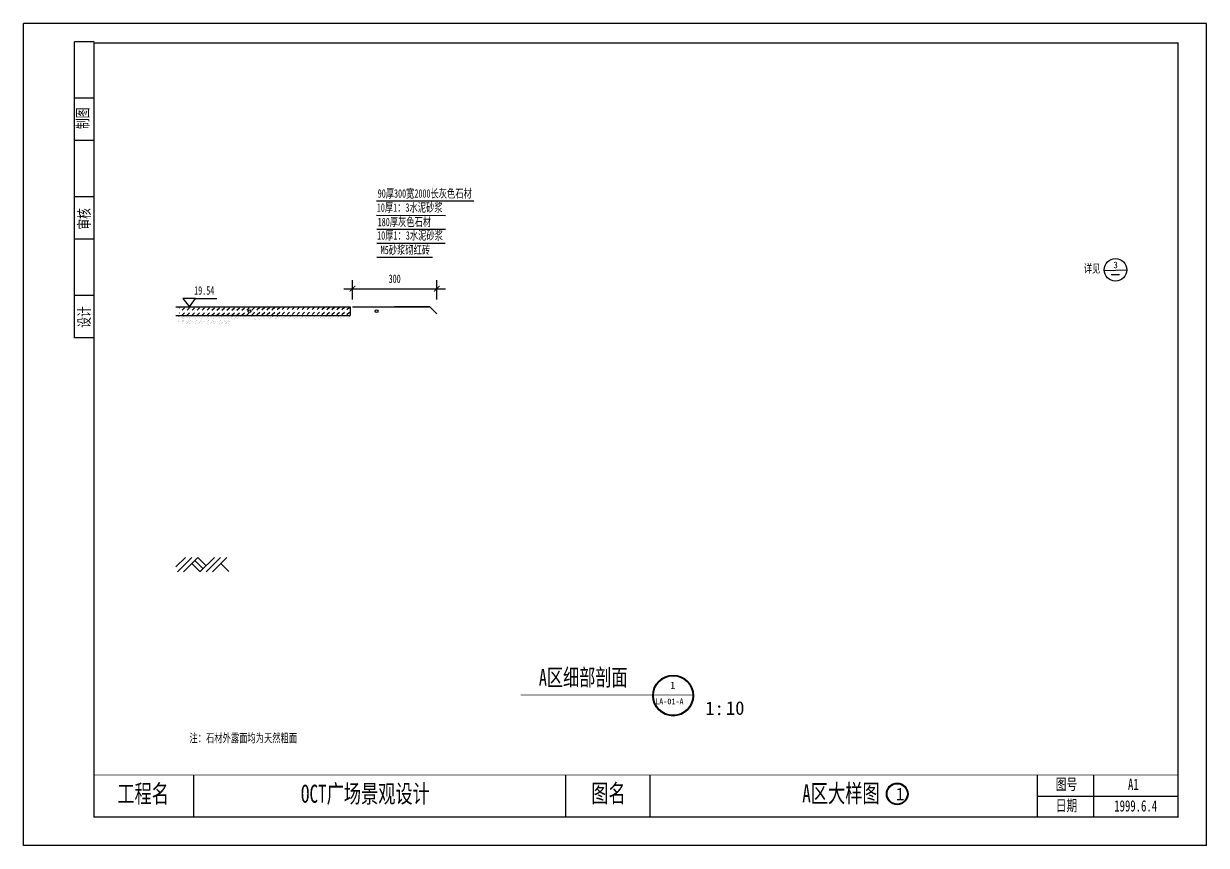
# Model space of a CAD drawing. Extents: x -4584 to 3522, y -1304 to 1614.
# Drawn here: x -4584 to -384, y -1304 to 1614 of the extents above; entities that cross this region are included whole.
import ezdxf

# ---------------------------------------------------------------- set-up
doc = ezdxf.new("R2010")
doc.units = 0
doc.header["$MEASUREMENT"] = 0
doc.layers.get('0').update_dxf_attribs({"linetype": 'CONTINUOUS'})
doc.layers.get('DEFPOINTS').update_dxf_attribs({"linetype": 'CONTINUOUS'})
for name, color, linetype in [('LEVEL', 2, 'CONTINUOUS'), ('STAIR', 140, 'CONTINUOUS'), ('TEXT', 41, 'CONTINUOUS'), ('TK', 1, 'CONTINUOUS')]:
    doc.layers.add(name, color=color, linetype=linetype)
doc.styles.get("Standard").update_dxf_attribs({"font": 'simsun.ttf'})
doc.styles.add('STYLE1', font='simsun.ttf', dxfattribs={"width": 0.7})
doc.styles.add('XREF1$0$STYLE3', font='simsun.ttf', dxfattribs={"width": 0.7})

# ---------------------------------------------------------------- blocks, each defined once
blk = doc.blocks.new('_ARCHTICK')
at = {"color": 0, "linetype": 'BYBLOCK', "const_width": 0.15}
blk.add_lwpolyline([(-0.5, -0.5), (0.5, 0.5)], dxfattribs=at)

msp = doc.modelspace()

# ---------------------------------------------------------------- hatches: boundary and pattern name
at = {"layer": 'STAIR', "linetype": 'CONTINUOUS'}
h = msp.add_hatch(dxfattribs=at)
h.set_pattern_fill('DASH', color=256, scale=100, angle=45, style=0)
h.set_pattern_definition([(45, (-107866814.068, -19144991.529), (2e-15, 17.6776695297), [12.5, -12.5])])
h.paths.add_polyline_path([(-3691.5, 575.6), (-3691.5, 605.6), (-4031.5, 605.6), (-4031.5, 575.6)])
h = msp.add_hatch(dxfattribs=at)
h.set_pattern_fill('DASH', color=256, scale=100, angle=45, style=0)
h.set_pattern_definition([(45, (-107866547.126, -19144989.326), (2e-15, 17.6776695297), [12.5, -12.5])])
h.paths.add_polyline_path([(-3424.6, 577.8), (-3424.6, 607.8), (-3764.6, 607.8), (-3764.6, 577.8)])
at = {"layer": 'TEXT', "linetype": 'CONTINUOUS'}
h = msp.add_hatch(color=256, dxfattribs=at)
edge = h.paths.add_edge_path()
edge.add_arc((-2277.2, -772.2), 72.5, 0, 360)
edge = h.paths.add_edge_path(flags=16)
edge.add_arc((-2277.2, -772.2), 70, 0, 360)
at = {"layer": 'TK', "linetype": 'CONTINUOUS'}
h = msp.add_hatch(color=256, dxfattribs=at)
edge = h.paths.add_edge_path(flags=16)
edge.add_arc((-1481.4, -1121.4), 36.2, 0, 360)
edge = h.paths.add_edge_path()
edge.add_arc((-1481.4, -1121.4), 38.6, 0, 360)

# ---------------------------------------------------------------- linework, layer by layer
at = {"color": 40, "linetype": 'BYBLOCK'}
for p, q in [((-744.8, 737.2), (-666.3, 739.7)), ((-3446.1, 672.7), (-3086.1, 672.7)), ((-3416.1, 634.8), (-3416.1, 702.7)), ((-3116.1, 634.8), (-3116.1, 702.7)), ((-3973.3, 638.3), (-3898, 638.3))]:
    msp.add_line(p, q, dxfattribs=at)
msp.add_lwpolyline([(-3973.3, 638.3), (-4018.1, 638.3), (-3994.6, 608.6)], close=True, dxfattribs=at)
at = {"layer": 'DEFPOINTS', "color": 0, "linetype": 'BYBLOCK'}
for p in [(-3116.1, 672.7), (-3416.1, 624), (-3116.1, 624)]:
    msp.add_point(p, dxfattribs=at)
at = {"layer": 'LEVEL'}
for p, q in [((-721.5, 723.6), (-692, 723.6)), ((-3416.1, 608.4), (-3141.1, 608.4)), ((-3141.1, 608.4), (-3266.1, 608.4)), ((-3116.1, 583.4), (-3141.1, 608.4))]:
    msp.add_line(p, q, dxfattribs=at)
at = {"layer": 'LEVEL', "linetype": 'CONTINUOUS'}
for p, q in [((-4042.6, 607.8), (-3424.6, 607.8)), ((-3424.6, 607.8), (-3424.6, 577.8)), ((-4042.6, 577.8), (-3424.6, 577.8))]:
    msp.add_line(p, q, dxfattribs=at)
for centre in [(-3781.4, 592.6), (-3330.1, 592.6)]:
    msp.add_circle(centre, 5, dxfattribs=at)
at = {"layer": 'STAIR', "linetype": 'CONTINUOUS'}
for p, q in [((-4033.6, 558.5), (-4033.6, 558.5)), ((-4033.1, 575.1), (-4033.1, 575.1)), ((-4033.1, 556.4), (-4033.1, 556.4)), ((-4032.9, 574.4), (-4032.9, 574.4)), ((-4032.5, 572.8), (-4032.5, 572.8)), ((-4031, 572.5), (-4031, 572.5)), ((-4029.1, 557.9), (-4029.1, 557.9)), ((-4021.7, 569.6), (-4021.7, 569.6)), ((-4020.6, 549.1), (-4020.6, 549.1)), ((-4020.1, 565.9), (-4020.1, 565.9)), ((-4019.4, 571.7), (-4019.4, 571.7)), ((-4019.1, 560), (-4019.1, 560)), ((-4019, 554.6), (-4019, 554.6)), ((-4017.9, 557.3), (-4017.9, 557.3)), ((-4017, 559.4), (-4017, 559.4)), ((-4016.9, 566.6), (-4016.9, 566.6)), ((-4015.7, 558.5), (-4015.7, 558.5)), ((-4015.4, 557.4), (-4015.4, 557.4)), ((-4015, 574.4), (-4015, 574.4)), ((-4014.5, 572.8), (-4014.5, 572.8)), ((-4010.8, 570.9), (-4010.8, 570.9)), ((-4006.6, 549.4), (-4006.6, 549.4)), ((-4005.5, 572.5), (-4005.5, 572.5)), ((-4003.6, 557.9), (-4003.6, 557.9)), ((-4003.4, 553.5), (-4003.4, 553.5)), ((-4003.2, 552.8), (-4003.2, 552.8)), ((-4001, 569.6), (-4001, 569.6)), ((-3998.4, 560), (-3998.4, 560)), ((-3997.2, 557.3), (-3997.2, 557.3)), ((-3996.2, 566.6), (-3996.2, 566.6)), ((-3995.2, 549.6), (-3995.2, 549.6)), ((-3994.7, 557.4), (-3994.7, 557.4)), ((-3993.9, 571.7), (-3993.9, 571.7)), ((-3991.4, 559.4), (-3991.4, 559.4)), ((-3990.3, 550.7), (-3990.3, 550.7)), ((-3990.1, 570.9), (-3990.1, 570.9)), ((-3990.1, 558.5), (-3990.1, 558.5)), ((-3989, 572.8), (-3989, 572.8)), ((-3986.9, 575.1), (-3986.9, 575.1)), ((-3986.9, 556.4), (-3986.9, 556.4)), ((-3984.8, 572.5), (-3984.8, 572.5)), ((-3982.9, 557.9), (-3982.9, 557.9)), ((-3974.4, 549.1), (-3974.4, 549.1)), ((-3973.8, 565.9), (-3973.8, 565.9)), ((-3973.2, 571.7), (-3973.2, 571.7)), ((-3972.7, 554.6), (-3972.7, 554.6)), ((-3970.7, 559.4), (-3970.7, 559.4)), ((-3969.4, 558.5), (-3969.4, 558.5)), ((-3968.8, 574.4), (-3968.8, 574.4)), ((-3968.3, 572.8), (-3968.3, 572.8)), ((-3963.8, 549.4), (-3963.8, 549.4)), ((-3960.6, 553.5), (-3960.6, 553.5)), ((-3960.5, 552.8), (-3960.5, 552.8)), ((-3958.2, 569.6), (-3958.2, 569.6)), ((-3955.6, 560), (-3955.6, 560)), ((-3954.5, 557.3), (-3954.5, 557.3)), ((-3953.4, 566.6), (-3953.4, 566.6)), ((-3952.4, 549.6), (-3952.4, 549.6)), ((-3952, 557.4), (-3952, 557.4)), ((-3947.6, 550.7), (-3947.6, 550.7)), ((-3947.3, 570.9), (-3947.3, 570.9)), ((-3944.2, 556.4), (-3944.2, 556.4)), ((-3944.1, 575.1), (-3944.1, 575.1)), ((-3942.1, 572.5), (-3942.1, 572.5)), ((-3940.2, 557.9), (-3940.2, 557.9)), ((-3931.7, 549.1), (-3931.7, 549.1)), ((-3931.1, 565.9), (-3931.1, 565.9)), ((-3930.5, 571.7), (-3930.5, 571.7)), ((-3930, 554.6), (-3930, 554.6)), ((-3928, 559.4), (-3928, 559.4)), ((-3926.7, 558.5), (-3926.7, 558.5)), ((-3926, 574.4), (-3926, 574.4)), ((-3925.6, 572.8), (-3925.6, 572.8)), ((-3920.4, 549.4), (-3920.4, 549.4)), ((-3917.2, 553.5), (-3917.2, 553.5)), ((-3917, 552.8), (-3917, 552.8)), ((-3914.8, 569.6), (-3914.8, 569.6)), ((-3912.2, 560), (-3912.2, 560)), ((-3911, 557.3), (-3911, 557.3)), ((-3909.9, 566.6), (-3909.9, 566.6)), ((-3909, 549.6), (-3909, 549.6)), ((-3908.5, 557.4), (-3908.5, 557.4)), ((-3904.1, 550.7), (-3904.1, 550.7)), ((-3903.8, 570.9), (-3903.8, 570.9)), ((-3900.7, 575.1), (-3900.7, 575.1)), ((-3900.7, 556.4), (-3900.7, 556.4)), ((-3898.6, 572.5), (-3898.6, 572.5)), ((-3896.7, 557.9), (-3896.7, 557.9)), ((-3888.2, 549.1), (-3888.2, 549.1)), ((-3887.6, 565.9), (-3887.6, 565.9)), ((-3887, 571.7), (-3887, 571.7)), ((-3886.5, 554.6), (-3886.5, 554.6)), ((-3884.5, 559.4), (-3884.5, 559.4)), ((-3883.2, 558.5), (-3883.2, 558.5)), ((-3882.5, 574.4), (-3882.5, 574.4)), ((-3882.1, 572.8), (-3882.1, 572.8)), ((-3879.7, 549.4), (-3879.7, 549.4)), ((-3876.5, 553.5), (-3876.5, 553.5)), ((-3876.3, 552.8), (-3876.3, 552.8)), ((-3874.1, 569.6), (-3874.1, 569.6)), ((-3871.5, 560), (-3871.5, 560)), ((-3870.3, 557.3), (-3870.3, 557.3)), ((-3869.3, 566.6), (-3869.3, 566.6)), ((-3868.3, 549.6), (-3868.3, 549.6)), ((-3867.8, 557.4), (-3867.8, 557.4)), ((-3865.9, 549.4), (-3865.9, 549.4)), ((-3863.4, 550.7), (-3863.4, 550.7)), ((-3863.2, 570.9), (-3863.2, 570.9)), ((-3862.7, 553.5), (-3862.7, 553.5)), ((-3862.5, 552.8), (-3862.5, 552.8)), ((-3860.3, 569.6), (-3860.3, 569.6)), ((-3860, 575.1), (-3860, 575.1)), ((-3860, 556.4), (-3860, 556.4)), ((-3857.9, 572.5), (-3857.9, 572.5)), ((-3857.7, 560), (-3857.7, 560)), ((-3856.5, 557.3), (-3856.5, 557.3)), ((-3856, 557.9), (-3856, 557.9)), ((-3855.5, 566.6), (-3855.5, 566.6)), ((-3854.5, 549.6), (-3854.5, 549.6)), ((-3854, 557.4), (-3854, 557.4)), ((-3849.4, 570.9), (-3849.4, 570.9)), ((-3846.9, 565.9), (-3846.9, 565.9)), ((-3846.3, 571.7), (-3846.3, 571.7)), ((-3846.2, 575.1), (-3846.2, 575.1)), ((-3844.1, 572.5), (-3844.1, 572.5)), ((-3841.9, 574.4), (-3841.9, 574.4)), ((-3841.4, 572.8), (-3841.4, 572.8)), ((-3833.1, 565.9), (-3833.1, 565.9)), ((-3832.5, 571.7), (-3832.5, 571.7)), ((-3830, 569.6), (-3830, 569.6)), ((-3828.1, 574.4), (-3828.1, 574.4)), ((-3827.6, 572.8), (-3827.6, 572.8)), ((-3825.1, 566.6), (-3825.1, 566.6)), ((-3819, 570.9), (-3819, 570.9)), ((-3815.8, 575.1), (-3815.8, 575.1)), ((-3813.8, 572.5), (-3813.8, 572.5)), ((-3802.8, 565.9), (-3802.8, 565.9)), ((-3802.2, 571.7), (-3802.2, 571.7)), ((-3797.7, 574.4), (-3797.7, 574.4)), ((-3797.3, 572.8), (-3797.3, 572.8)), ((-3791.3, 569.6), (-3791.3, 569.6)), ((-3786.5, 566.6), (-3786.5, 566.6)), ((-3780.4, 570.9), (-3780.4, 570.9)), ((-3777.2, 575.1), (-3777.2, 575.1)), ((-3775.1, 572.5), (-3775.1, 572.5)), ((-3769.3, 574.7), (-3769.3, 574.7)), ((-3765.5, 564), (-3765.5, 564)), ((-3759.5, 564.5), (-3759.5, 564.5)), ((-3754.5, 571), (-3754.5, 571)), ((-3749.4, 565.9), (-3749.4, 565.9)), ((-3745.9, 562.7), (-3745.9, 562.7)), ((-3733.1, 569.6), (-3733.1, 569.6)), ((-3728.3, 566.6), (-3728.3, 566.6)), ((-3722.2, 570.9), (-3722.2, 570.9)), ((-3719, 575.1), (-3719, 575.1)), ((-3716.9, 572.5), (-3716.9, 572.5)), ((-3715.2, 569.6), (-3715.2, 569.6)), ((-3710.3, 566.6), (-3710.3, 566.6)), ((-3706, 565.9), (-3706, 565.9)), ((-3705.3, 571.7), (-3705.3, 571.7)), ((-3704.2, 570.9), (-3704.2, 570.9)), ((-3701.1, 575.1), (-3701.1, 575.1)), ((-3700.9, 574.4), (-3700.9, 574.4)), ((-3700.5, 572.8), (-3700.5, 572.8)), ((-3699, 572.5), (-3699, 572.5)), ((-3689.7, 569.6), (-3689.7, 569.6)), ((-3688, 565.9), (-3688, 565.9)), ((-3687.4, 571.7), (-3687.4, 571.7)), ((-3684.8, 566.6), (-3684.8, 566.6)), ((-3682.9, 574.4), (-3682.9, 574.4)), ((-3682.5, 572.8), (-3682.5, 572.8)), ((-3678.7, 570.9), (-3678.7, 570.9)), ((-3673.5, 572.5), (-3673.5, 572.5)), ((-3669, 569.6), (-3669, 569.6)), ((-3664.1, 566.6), (-3664.1, 566.6)), ((-3661.9, 571.7), (-3661.9, 571.7)), ((-3658, 570.9), (-3658, 570.9)), ((-3657, 572.8), (-3657, 572.8)), ((-3654.8, 575.1), (-3654.8, 575.1)), ((-3652.8, 572.5), (-3652.8, 572.5)), ((-3641.8, 565.9), (-3641.8, 565.9)), ((-3641.2, 571.7), (-3641.2, 571.7)), ((-3636.7, 574.4), (-3636.7, 574.4)), ((-3636.3, 572.8), (-3636.3, 572.8)), ((-3626.2, 569.6), (-3626.2, 569.6)), ((-3621.4, 566.6), (-3621.4, 566.6)), ((-3615.3, 570.9), (-3615.3, 570.9)), ((-3612.1, 575.1), (-3612.1, 575.1)), ((-3610, 572.5), (-3610, 572.5)), ((-3599.1, 565.9), (-3599.1, 565.9)), ((-3598.4, 571.7), (-3598.4, 571.7)), ((-3594, 574.4), (-3594, 574.4)), ((-3593.6, 572.8), (-3593.6, 572.8)), ((-3582.8, 569.6), (-3582.8, 569.6)), ((-3577.9, 566.6), (-3577.9, 566.6)), ((-3571.8, 570.9), (-3571.8, 570.9)), ((-3568.6, 575.1), (-3568.6, 575.1)), ((-3566.6, 572.5), (-3566.6, 572.5)), ((-3555.6, 565.9), (-3555.6, 565.9)), ((-3555, 571.7), (-3555, 571.7)), ((-3550.5, 574.4), (-3550.5, 574.4)), ((-3550.1, 572.8), (-3550.1, 572.8)), ((-3542.1, 569.6), (-3542.1, 569.6)), ((-3537.2, 566.6), (-3537.2, 566.6)), ((-3531.1, 570.9), (-3531.1, 570.9)), ((-3528.3, 569.6), (-3528.3, 569.6)), ((-3527.9, 575.1), (-3527.9, 575.1)), ((-3525.9, 572.5), (-3525.9, 572.5)), ((-3523.4, 566.6), (-3523.4, 566.6)), ((-3517.3, 570.9), (-3517.3, 570.9)), ((-3514.9, 565.9), (-3514.9, 565.9)), ((-3514.3, 571.7), (-3514.3, 571.7)), ((-3514.1, 575.1), (-3514.1, 575.1)), ((-3512.1, 572.5), (-3512.1, 572.5)), ((-3509.8, 574.4), (-3509.8, 574.4)), ((-3509.4, 572.8), (-3509.4, 572.8)), ((-3501.1, 565.9), (-3501.1, 565.9)), ((-3500.5, 571.7), (-3500.5, 571.7)), ((-3497.9, 569.6), (-3497.9, 569.6)), ((-3496, 574.4), (-3496, 574.4)), ((-3495.6, 572.8), (-3495.6, 572.8)), ((-3493.1, 566.6), (-3493.1, 566.6)), ((-3487, 570.9), (-3487, 570.9)), ((-3483.8, 575.1), (-3483.8, 575.1)), ((-3481.7, 572.5), (-3481.7, 572.5)), ((-3470.8, 565.9), (-3470.8, 565.9)), ((-3470.1, 571.7), (-3470.1, 571.7)), ((-3465.7, 574.4), (-3465.7, 574.4)), ((-3465.3, 572.8), (-3465.3, 572.8)), ((-3459.3, 569.6), (-3459.3, 569.6)), ((-3454.5, 566.6), (-3454.5, 566.6)), ((-3448.4, 570.9), (-3448.4, 570.9)), ((-3445.2, 575.1), (-3445.2, 575.1)), ((-3443.1, 572.5), (-3443.1, 572.5)), ((-3432.1, 565.9), (-3432.1, 565.9)), ((-3431.5, 571.7), (-3431.5, 571.7)), ((-3427.1, 574.4), (-3427.1, 574.4)), ((-3426.6, 572.8), (-3426.6, 572.8))]:
    msp.add_line(p, q, dxfattribs=at)
at = {"layer": 'STAIR'}
for p, q in [((-4042.6, -314.8), (-4008.6, -281.3)), ((-4037.8, -332.3), (-3986.7, -281.3)), ((-3964.7, -281.3), (-4015.7, -332.3)), ((-3975.7, -292.4), (-3947.1, -321)), ((-3936.1, -309.9), (-3964.7, -281.3)), ((-3957.9, -332.3), (-3906, -281.3)), ((-3935.2, -332.3), (-3884.2, -281.3)), ((-3862.1, -281.3), (-3913.1, -332.3)), ((-3986.8, -303.4), (-3958.2, -332)), ((-3883.4, -303.4), (-3854.8, -332))]:
    msp.add_line(p, q, dxfattribs=at)
at = {"layer": 'TEXT', "linetype": 'CONTINUOUS'}
for p, q in [((-3330, 984.3), (-2984.8, 984.1)), ((-3330, 934.3), (-3085.4, 932.6)), ((-3329.8, 884.3), (-3085.4, 883.6)), ((-3329.8, 834.3), (-3086.6, 834.7)), ((-3329.8, 784.3), (-3132.1, 784.3))]:
    msp.add_line(p, q, dxfattribs=at)
at = {"layer": 'TEXT', "linetype": 'CONTINUOUS', "const_width": 2.5}
msp.add_lwpolyline([(-2819.1, -769.9), (-2207.2, -769.9)], dxfattribs=at)
at = {"layer": 'TEXT', "linetype": 'CONTINUOUS'}
for centre, radius in [((-706.3, 739.9), 40), ((-2277.2, -772.2), 72.5), ((-2277.2, -772.2), 70)]:
    msp.add_circle(centre, radius, dxfattribs=at)
at = {"layer": 'TK', "linetype": 'CONTINUOUS'}
for p, q in [((-4583.6, -1304), (-4583.6, 1613.8)), ((-383.6, 1613.8), (-4583.6, 1613.8)), ((-383.6, -1304), (-383.6, 1613.8)), ((-4403.6, 498.7), (-4403.6, 1548.7)), ((-4333.7, 1548.7), (-4403.6, 1548.7)), ((-4333.6, -1204), (-4333.6, 1546)), ((-4333.6, 1546), (-483.6, 1546)), ((-483.6, -1204), (-483.6, 1546)), ((-4333.7, 1348.7), (-4403.6, 1348.7)), ((-4333.7, 1198.7), (-4403.6, 1198.7)), ((-4333.7, 998.7), (-4403.6, 998.7)), ((-4333.7, 848.7), (-4403.6, 848.7)), ((-4333.7, 648.7), (-4403.6, 648.7)), ((-4333.7, 498.7), (-4403.6, 498.7)), ((-3980.6, -1054), (-3980.6, -1204)), ((-2658.6, -1204), (-2658.6, -1054)), ((-2358.6, -1204), (-2358.6, -1054)), ((-983.6, -1204), (-983.6, -1054)), ((-783.6, -1204), (-783.6, -1054)), ((-983.6, -1129), (-483.6, -1129)), ((-483.6, -1204), (-4333.6, -1204)), ((-383.6, -1304), (-4583.6, -1304))]:
    msp.add_line(p, q, dxfattribs=at)
at = {"layer": 'TK', "linetype": 'CONTINUOUS', "const_width": 2.5}
for points in [[(-4333.6, 1546), (-4333.6, -1204), (-483.6, -1204), (-483.6, 1546), (-4333.6, 1546)], [(-4333.6, -1054), (-483.6, -1054)]]:
    msp.add_lwpolyline(points, dxfattribs=at)
at = {"layer": 'TK', "linetype": 'CONTINUOUS'}
for radius in [38.6, 36.2]:
    msp.add_circle((-1481.4, -1121.4), radius, dxfattribs=at)

# ---------------------------------------------------------------- block references
at = {"color": 40, "linetype": 'BYBLOCK', "xscale": 20, "yscale": 20, "zscale": 20, "rotation": 180}
msp.add_blockref('_ARCHTICK', (-3416.1, 672.7), dxfattribs=at)
at = {"color": 40, "linetype": 'BYBLOCK', "xscale": 20, "yscale": 20, "zscale": 20}
msp.add_blockref('_ARCHTICK', (-3116.1, 672.7), dxfattribs=at)

# ---------------------------------------------------------------- texts
at = {"color": 41, "linetype": 'BYBLOCK', "char_height": 30, "attachment_point": 5, "style": 'XREF1$0$STYLE3'}
for s, insert in [('\\A1;300', (-3266.1, 707.7)), ('19.54', (-3942.4, 666.1))]:
    msp.add_mtext(s, dxfattribs=dict(at, insert=insert))
at = {"layer": 'TEXT', "linetype": 'CONTINUOUS', "style": 'STYLE1', "width": 0.7}
for s, p in [('制图', (-4354, 1239.5)), ('审核', (-4348.8, 882.5)), ('设计', (-4348.8, 534.1))]:
    msp.add_text(s, height=40, rotation=90, dxfattribs=at).set_placement(p)
for s, height, p in [('90厚300宽2000长灰色石材', 30, (-3326.3, 995.8)), ('10厚1：3水泥砂浆', 30, (-3329.4, 945.9)), ('180厚灰色石材', 30, (-3326.3, 894.6)), ('10厚1：3水泥砂浆', 30, (-3328.1, 846.8)), ('M5砂浆砌红砖', 30, (-3315.6, 795.3)), ('详见', 30, (-818.8, 729.1)), ('A区细部剖面', 60, (-2753.9, -737.4)), ('注：石材外露面均为天然粗面', 30, (-3994.7, -938))]:
    msp.add_text(s, height=height, dxfattribs=at).set_placement(p)
at = {"layer": 'TEXT', "linetype": 'CONTINUOUS'}
for s, height, p in [('3', 23.3, (-713.7, 745.4)), ('1', 26.4, (-2287.3, -749.2)), ('LA-01-A', 21.15, (-2340.9, -803.5)), ('1:', 48.39, (-2162.9, -841.7)), ('10', 48.39, (-2089.7, -840.7))]:
    msp.add_text(s, height=height, dxfattribs=at).set_placement(p)
at = {"layer": 'TK', "linetype": 'CONTINUOUS', "style": 'STYLE1', "width": 0.7}
for s, height, p in [('工程名', 64, (-4250.8, -1152.6)), ('OCT广场景观设计', 64, (-3599.1, -1152.6)), ('图名', 64, (-2567.7, -1151.4)), ('A区大样图', 64, (-1818.7, -1151.4)), ('图号', 40, (-918.4, -1107.2)), ('日期', 40, (-918.4, -1182.5))]:
    msp.add_text(s, height=height, dxfattribs=at).set_placement(p)
at = {"layer": 'TK', "linetype": 'CONTINUOUS', "width": 0.7}
for s, p in [('A1', (-661.9, -1107.2)), ('1999.6.4', (-710.7, -1183.8))]:
    msp.add_text(s, height=40, dxfattribs=at).set_placement(p)
at = {"layer": 'TK', "linetype": 'CONTINUOUS'}
msp.add_text('1', height=44.9, dxfattribs=at).set_placement((-1486.4, -1144.5))

doc.saveas('drawing.dxf')
